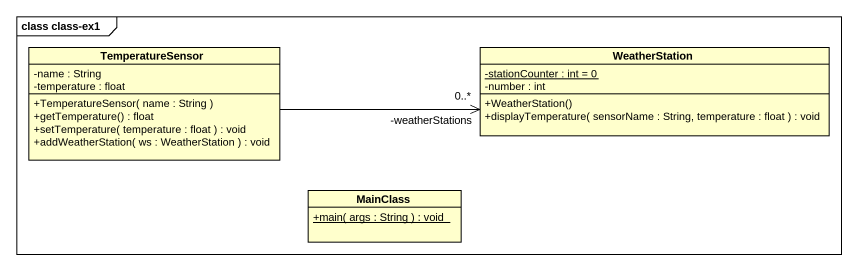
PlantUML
@startuml
mainframe class class-ex1
hide circle
hide empty members
skinparam classAttributeIconSize 0
class TemperatureSensor {
  -name : String
  -temperature : float
  +TemperatureSensor( name : String )
  +getTemperature() : float
  +setTemperature( temperature : float ) : void
  +addWeatherStation( ws : WeatherStation ) : void
}
class WeatherStation {
  {static} -stationCounter : int = 0
  -number : int
  +WeatherStation()
  +displayTemperature( sensorName : String, temperature : float ) : void
}
class MainClass {
  {static} +main( args : String ) : void
}
TemperatureSensor -right-> "-weatherStations\n0..*" WeatherStation
@enduml
